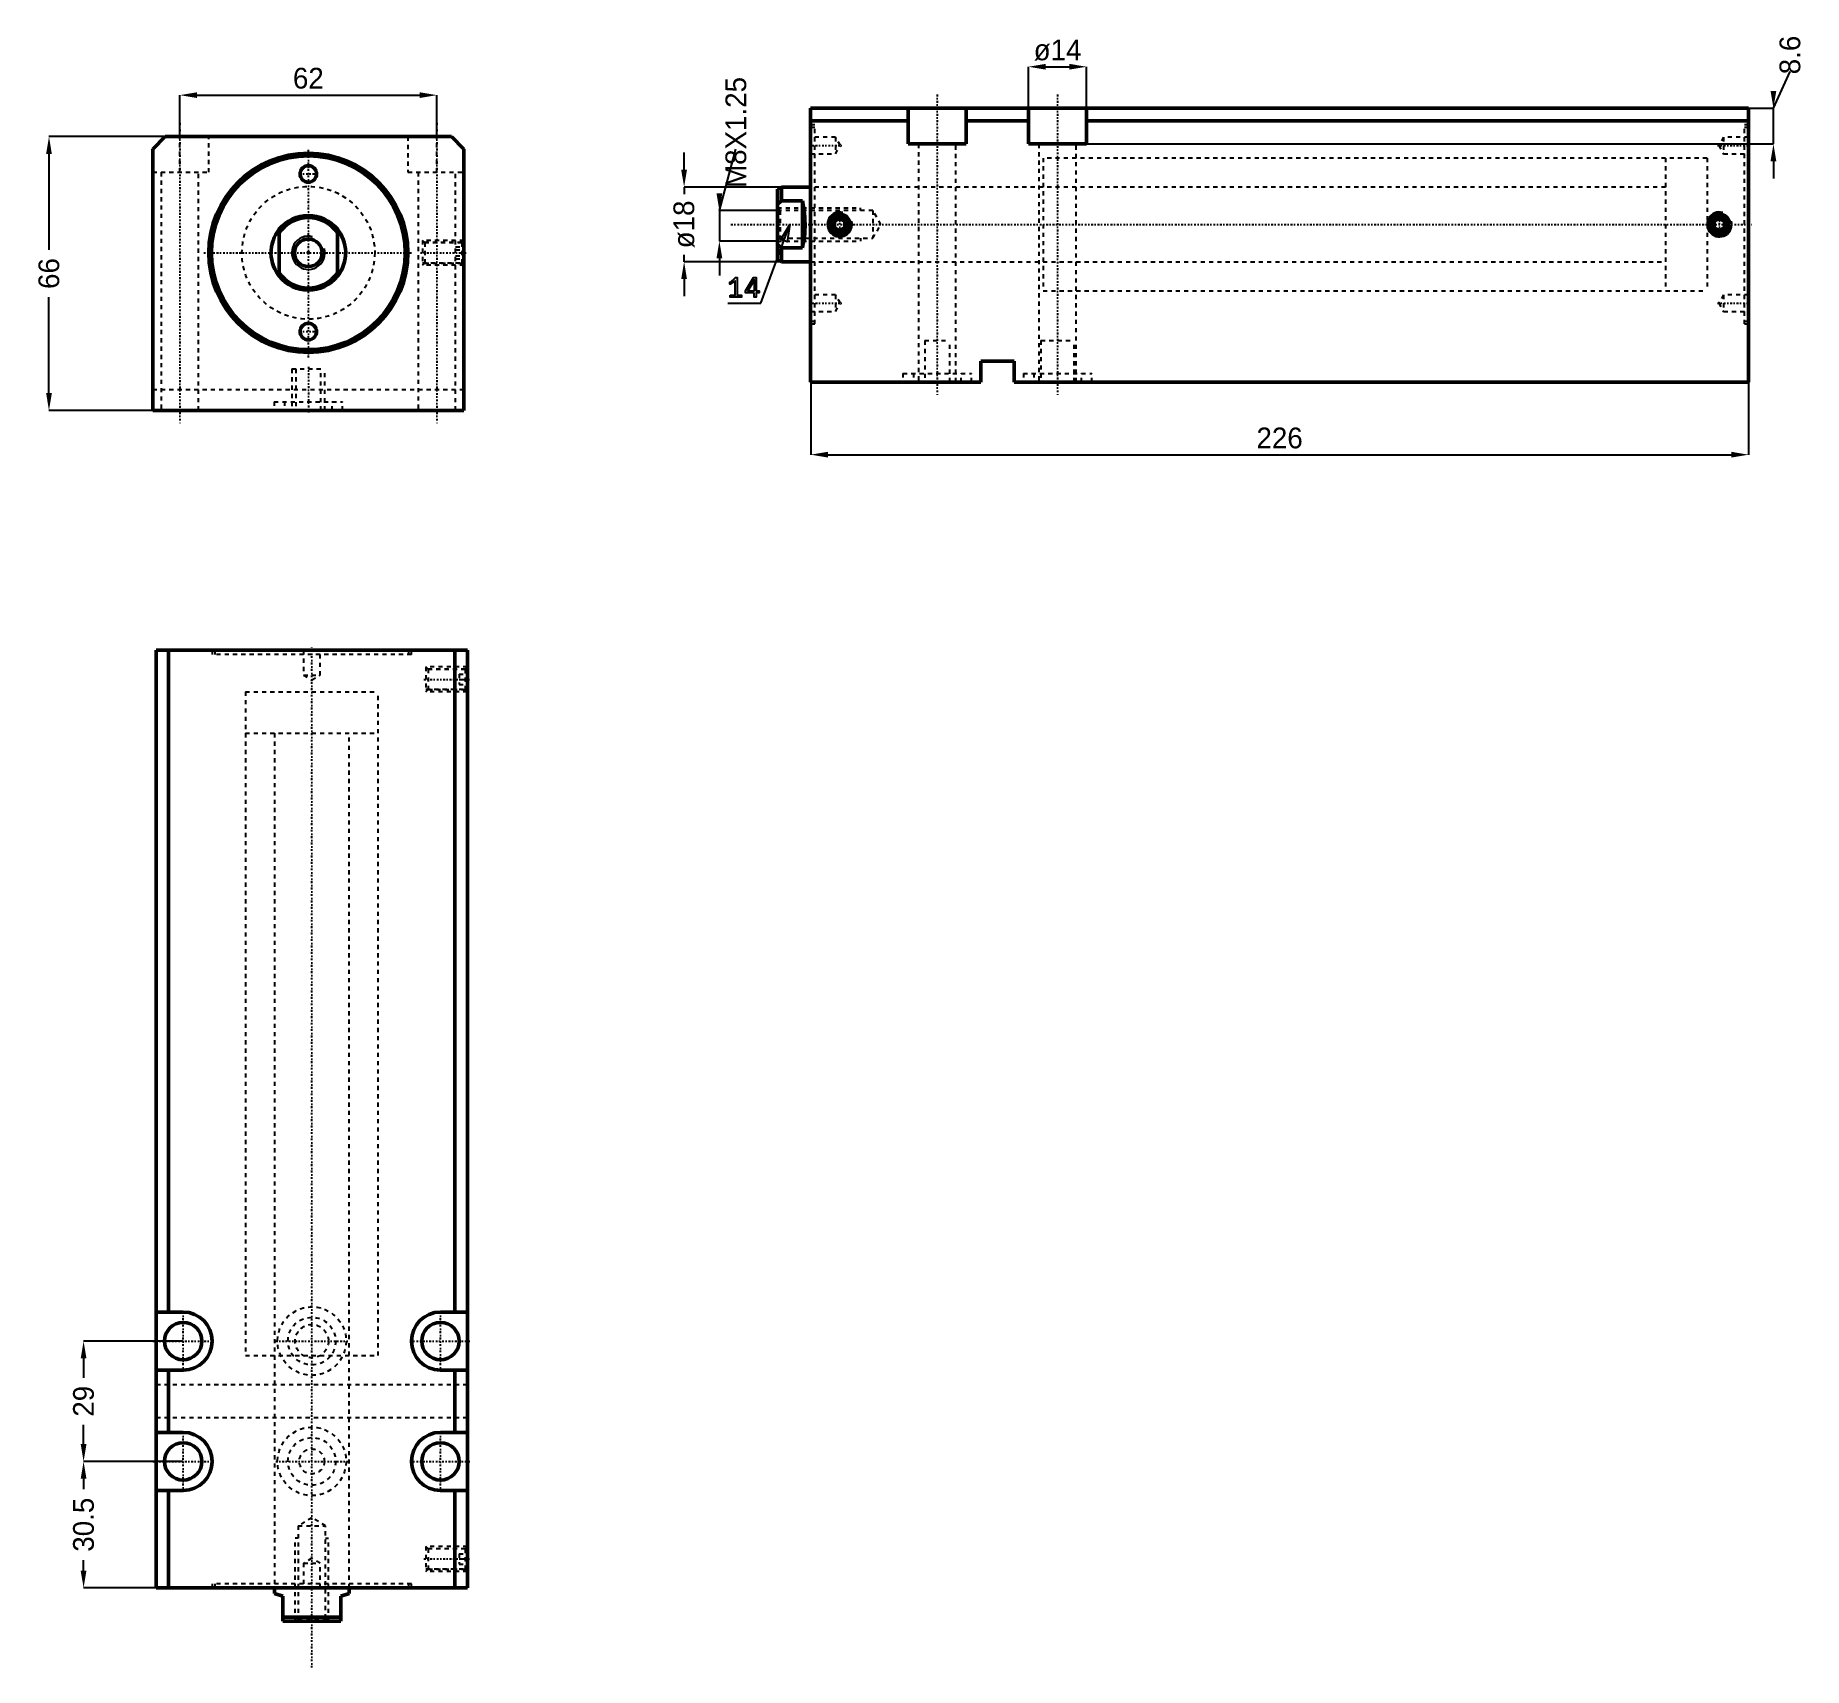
# Model space of a CAD drawing. Header units: millimetres. Extents: x -66 to 360, y -341 to 52.
import ezdxf

# ---------------------------------------------------------------- set-up
doc = ezdxf.new("R2010")
doc.units = ezdxf.units.MM
doc.linetypes.add('Center', pattern=[1.5, 0.45, -0.5, 0.05, -0.5])
doc.linetypes.add('Dashed', pattern=[2, 1, -1])
for name, color, linetype, lineweight in [('2d ConnectionPoints', 7, 'Continuous', 50), ('AM_0', 7, 'Continuous', 50), ('AM_5', 3, 'Continuous', 25), ('AM_7', 7, 'Center', 25), ('AM_9', 6, 'Dashed', 25)]:
    doc.layers.add(name, color=color, linetype=linetype, lineweight=lineweight)
doc.dimstyles.new('ISO-25', dxfattribs={"dimtxt": 2.5, "dimasz": 2.5, "dimexe": 1.25, "dimexo": 0.625, "dimtad": 1, "dimtxsty": 'Standard', "dimcen": 2.5, "dimadec": 0, "dimazin": 0, "dimtfac": 1, "dimtmove": 0, "dimatfit": 3, "dimfxl": 1, "dimarcsym": 0})

# ---------------------------------------------------------------- blocks, each defined once
blk = doc.blocks.new('1_JECX_MF_INLA_32_150_0_rod__0_in_JECX_MF_160_INLA_32_150_0__0')
at = {"layer": 'AM_0'}
for p, q in [((-7, -5.66), (-7, 5.66)), ((7, 5.66), (7, -5.66))]:
    blk.add_line(p, q, dxfattribs=at)
for points in [[(-7, 5.66), (-7.47, 5.03), (-7.88, 4.36), (-8.23, 3.65), (-8.51, 2.92), (-8.73, 2.17), (-8.89, 1.4), (-8.98, 0.62), (-9, -0.17), (-8.95, -0.95), (-8.83, -1.73), (-8.65, -2.49), (-8.4, -3.23), (-8.09, -3.95), (-7.71, -4.64), (-7.28, -5.3), (-7, -5.66)], [(7, -5.66), (7.47, -5.03), (7.88, -4.36), (8.23, -3.65), (8.51, -2.92), (8.73, -2.17), (8.89, -1.4), (8.98, -0.62), (9, 0.17), (8.95, 0.95), (8.83, 1.73), (8.65, 2.49), (8.4, 3.23), (8.09, 3.95), (7.71, 4.64), (7.28, 5.3), (7, 5.66)]]:
    blk.add_lwpolyline(points, dxfattribs=at)
blk.add_circle((0, 0), 3.32, dxfattribs=at)
for radius, start, end in [(9, 38.9424, 141.0576), (8.5, 34.5603, 145.4397), (8.5, 214.5603, 325.4397), (9, 218.9424, 321.0576)]:
    blk.add_arc((0, 0), radius, start, end, dxfattribs=at)
at = {"layer": 'AM_5'}
blk.add_arc((0, 0), 4, 75, 15, dxfattribs=at)
blk = doc.blocks.new('2_JECX_MF_EXLA_32_150_0_body__0_in_JECX_MF_160_INLA_32_150_0__0')
at = {"layer": 'AM_0'}
for p, q in [((-34.5, 28), (-37.5, 25)), ((34.5, 28), (-34.5, 28)), ((37.5, 25), (34.5, 28)), ((-37.5, 25), (-37.5, -38)), ((37.5, -38), (37.5, 25)), ((-37.5, -38), (37.5, -38))]:
    blk.add_line(p, q, dxfattribs=at)
for centre, radius in [((0, 0), 24), ((0, 0), 23.34), ((0, 19), 2), ((0, -19), 2)]:
    blk.add_circle(centre, radius, dxfattribs=at)
at = {"layer": 'AM_5', "linetype": 'Dashed'}
for p, q in [((37.5, 3), (27.5, 3)), ((37.5, -3), (27.5, -3))]:
    blk.add_line(p, q, dxfattribs=at)
at = {"layer": 'AM_7'}
for p, q in [((-31, 31.3), (-31, -41.3)), ((31, 31.3), (31, -41.3)), ((0, -25.2), (0, 25.2)), ((-2.1, 19), (2.1, 19)), ((-25.2, 0), (25.2, 0)), ((27, 0), (38, 0)), ((-2.1, -19), (2.1, -19)), ((0, -27.5), (0, -38.5))]:
    blk.add_line(p, q, dxfattribs=at)
at = {"layer": 'AM_9'}
for p, q in [((-31, 19.4), (-31, 28)), ((-24, 19.4), (-24, 28)), ((24, 28), (24, 19.4)), ((31, 19.4), (31, 28)), ((-37.5, 19.4), (-24, 19.4)), ((-35.5, 19.4), (-35.5, -38)), ((-26.5, -38), (-26.5, 19.4)), ((24, 19.4), (37.5, 19.4)), ((26.5, 19.4), (26.5, -38)), ((35.5, -38), (35.5, 19.4)), ((28.04, 2.46), (27.5, 3)), ((27.5, 3), (27.5, -3)), ((37, 2.4), (27.5, 2.4)), ((36.96, 2.46), (28.04, 2.46)), ((28.04, 2.46), (28.04, -2.46)), ((35.5, 1.44), (37.5, 1.44)), ((35.5, 0.72), (37.5, 0.72)), ((37.5, 3), (36.96, 2.46)), ((36.96, 2.46), (36.96, -2.46)), ((37.5, 1.9), (37, 2.4)), ((37, 2.4), (37, -2.4)), ((27.5, -2.4), (37, -2.4)), ((27.5, -3), (28.04, -2.46)), ((28.04, -2.46), (36.96, -2.46)), ((35.5, -0.72), (37.5, -0.72)), ((35.5, -1.44), (37.5, -1.44)), ((36.96, -2.46), (37.5, -3)), ((37, -2.4), (37.5, -1.9)), ((-4, -28), (4, -28)), ((-4, -28), (-4, -38)), ((-3, -28), (-3, -38)), ((3, -38), (3, -28)), ((4, -38), (4, -28)), ((37.5, -33), (-37.5, -33)), ((-8.25, -35.9), (8.25, -35.9)), ((-8.25, -35.9), (-8.25, -38)), ((-5.75, -35.9), (-5.75, -38)), ((5.75, -38), (5.75, -35.9)), ((8.25, -38), (8.25, -35.9))]:
    blk.add_line(p, q, dxfattribs=at)
blk.add_circle((0, 0), 16, dxfattribs=at)
blk = doc.blocks.new('*D3')
at = {"layer": 'AM_5', "color": 0, "lineweight": -2}
for p, q in [((-31, 28), (-31, 38)), ((-26.83, 38), (26.83, 38)), ((31, 28), (31, 38))]:
    blk.add_line(p, q, dxfattribs=at)
at = {"layer": 'AM_5', "color": 0}
for points in [[(-26.83, 38.69), (-26.83, 37.31), (-31, 38)], [(26.83, 37.31), (26.83, 38.69), (31, 38)]]:
    blk.add_solid(points, dxfattribs=at)
at = {"layer": 'Defpoints', "color": 0}
for p in [(31, 38), (-31, 28), (31, 28)]:
    blk.add_point(p, dxfattribs=at)
at = {"layer": 'AM_5', "color": 0, "insert": (0, 42.05), "char_height": 5, "attachment_point": 5}
blk.add_mtext('62', dxfattribs=at)
blk = doc.blocks.new('*D4')
at = {"layer": 'AM_5', "color": 0, "lineweight": -2}
for p, q in [((-34.5, 28), (-62.5, 28)), ((-62.5, 23.83), (-62.5, 0.72)), ((-62.5, -33.83), (-62.5, -10.72)), ((-37.5, -38), (-62.5, -38))]:
    blk.add_line(p, q, dxfattribs=at)
at = {"layer": 'AM_5', "color": 0}
for points in [[(-61.81, 23.83), (-63.19, 23.83), (-62.5, 28)], [(-63.19, -33.83), (-61.81, -33.83), (-62.5, -38)]]:
    blk.add_solid(points, dxfattribs=at)
at = {"layer": 'Defpoints', "color": 0}
for p in [(-34.5, 28), (-62.5, -38), (-37.5, -38)]:
    blk.add_point(p, dxfattribs=at)
at = {"layer": 'AM_5', "color": 0, "insert": (-62.5, -5), "char_height": 5, "attachment_point": 5, "rotation": 90}
blk.add_mtext('66', dxfattribs=at)
blk = doc.blocks.new('1_JECX_MF_INLA_32_150_0_rod__0_in_JECX_MF_160_INLA_32_150_0__2')
at = {"layer": 'AM_0'}
for p, q in [((-7, 9), (-8, 8.5)), ((0, 9), (-7, 9)), ((-7, 9), (-7, 5.66)), ((-8, 8.5), (-8, -8.5)), ((-7, 5.66), (-8, 4.82)), ((-2, 5.66), (-7, 5.66)), ((-2, 5.66), (-2, -5.66)), ((-8, -8.5), (-7, -9)), ((-7, -5.66), (-2, -5.66)), ((-7, -5.66), (-7, -9)), ((-7, -9), (0, -9))]:
    blk.add_line(p, q, dxfattribs=at)
for points in [[(-2, -5.66), (-1.85, -5.03), (-1.72, -4.36), (-1.6, -3.65), (-1.51, -2.92), (-1.44, -2.17), (-1.39, -1.4), (-1.36, -0.62), (-1.35, 0.17), (-1.37, 0.95), (-1.4, 1.73), (-1.46, 2.49), (-1.55, 3.23), (-1.65, 3.95), (-1.77, 4.64), (-1.91, 5.3), (-2, 5.66)], [(-8, -4.82), (-7.99, -4.83), (-7, -5.66)]]:
    blk.add_lwpolyline(points, dxfattribs=at)
at = {"layer": 'AM_5', "linetype": 'Dashed'}
for p, q in [((-8, 4), (12, 4)), ((12, 3.32), (12, 4)), ((-8, -4), (12, -4)), ((12, -3.32), (12, -4))]:
    blk.add_line(p, q, dxfattribs=at)
at = {"layer": 'AM_7'}
blk.add_line((-19.2, 0), (227.2, 0), dxfattribs=at)
at = {"layer": 'AM_9'}
for p, q in [((216, 16), (206, 16)), ((206, 16), (206, -16)), ((216, 16), (216, -16)), ((206, 9), (0, 9)), ((-7.32, 3.32), (-8, 4)), ((15, 3.32), (-7.32, 3.32)), ((-7.32, 3.32), (-7.32, -3.32)), ((16.92, 0), (15, 3.32)), ((15, 3.32), (15, -3.32)), ((15, -3.32), (16.92, 0)), ((-8, -4), (-7.32, -3.32)), ((-7.32, -3.32), (15, -3.32)), ((0, -9), (206, -9)), ((206, -16), (216, -16))]:
    blk.add_line(p, q, dxfattribs=at)
blk = doc.blocks.new('2_JECX_MF_EXLA_32_150_0_body__0_in_JECX_MF_160_INLA_32_150_0__2')
at = {"layer": 'AM_0'}
for p, q in [((0, -38), (0, 28)), ((226, 28), (0, 28)), ((23.5, 19.4), (23.5, 28)), ((37.5, 19.4), (37.5, 28)), ((52.5, 19.4), (52.5, 28)), ((66.5, 19.4), (66.5, 28)), ((226, -38), (226, 28)), ((23.5, 25), (0, 25)), ((52.5, 25), (37.5, 25)), ((226, 25), (66.5, 25)), ((23.5, 19.4), (37.5, 19.4)), ((52.5, 19.4), (66.5, 19.4)), ((7, 1.44), (5.75, 0.72)), ((5.75, 0.72), (5.75, -0.72)), ((8.25, 0.72), (7, 1.44)), ((8.25, -0.72), (8.25, 0.72)), ((219, 1.44), (217.75, 0.72)), ((217.75, 0.72), (217.75, -0.72)), ((220.25, 0.72), (219, 1.44)), ((220.25, -0.72), (220.25, 0.72)), ((5.75, -0.72), (7, -1.44)), ((7, -1.44), (8.25, -0.72)), ((217.75, -0.72), (219, -1.44)), ((219, -1.44), (220.25, -0.72)), ((49, -33), (41, -33)), ((41, -33), (41, -38)), ((49, -38), (49, -33)), ((41, -38), (0, -38)), ((226, -38), (49, -38))]:
    blk.add_line(p, q, dxfattribs=at)
for centre, radius in [((7, 0), 2.46), ((7, 0), 2.4), ((7, 0), 1.9), ((219, 0), 2.46), ((219, 0), 2.4), ((219, 0), 1.9)]:
    blk.add_circle(centre, radius, dxfattribs=at)
at = {"layer": 'AM_5'}
for centre in [(7, 0), (219, 0)]:
    blk.add_arc(centre, 3, 75, 15, dxfattribs=at)
at = {"layer": 'AM_7'}
for p, q in [((30.5, 31.3), (30.5, -41.3)), ((59.5, 31.3), (59.5, -41.3)), ((-0.36, 19), (7.51, 19)), ((218.49, 19), (226.36, 19)), ((7, -3.15), (7, 3.15)), ((219, -3.15), (219, 3.15)), ((-0.36, -19), (7.51, -19)), ((218.49, -19), (226.36, -19))]:
    blk.add_line(p, q, dxfattribs=at)
at = {"layer": 'AM_9'}
for p, q in [((1, 24), (0, 24)), ((1, 23.34), (0, 23.34)), ((1, -24), (1, 24)), ((225, -24), (225, 24)), ((226, 24), (225, 24)), ((226, 23.34), (225, 23.34)), ((6, 21), (0, 21)), ((7.15, 19), (6, 21)), ((6, 21), (6, 17)), ((6, 17), (7.15, 19)), ((26, 19.4), (26, -38)), ((35, -38), (35, 19.4)), ((55, 19.4), (55, -38)), ((64, -38), (64, 19.4)), ((220, 21), (218.85, 19)), ((218.85, 19), (220, 17)), ((226, 21), (220, 21)), ((220, 21), (220, 17)), ((0, 17), (6, 17)), ((216, 16), (56, 16)), ((56, 16), (56, -16)), ((216, 16), (216, -16)), ((220, 17), (226, 17)), ((56, 9), (0, 9)), ((0, -9), (56, -9)), ((6, -17), (0, -17)), ((7.15, -19), (6, -17)), ((6, -17), (6, -21)), ((56, -16), (216, -16)), ((220, -17), (218.85, -19)), ((226, -17), (220, -17)), ((220, -17), (220, -21)), ((0, -21), (6, -21)), ((6, -21), (7.15, -19)), ((218.85, -19), (220, -21)), ((220, -21), (226, -21)), ((0, -23.34), (1, -23.34)), ((0, -24), (1, -24)), ((225, -23.34), (226, -23.34)), ((225, -24), (226, -24)), ((27.5, -28), (33.5, -28)), ((27.5, -28), (27.5, -38)), ((33.5, -38), (33.5, -28)), ((55.5, -28), (63.5, -28)), ((55.5, -28), (55.5, -38)), ((63.5, -38), (63.5, -28)), ((22.25, -35.9), (38.75, -35.9)), ((22.25, -35.9), (22.25, -38)), ((24.75, -35.9), (24.75, -38)), ((36.25, -38), (36.25, -35.9)), ((38.75, -38), (38.75, -35.9)), ((51.25, -35.9), (67.75, -35.9)), ((51.25, -35.9), (51.25, -38)), ((53.75, -35.9), (53.75, -38)), ((65.25, -38), (65.25, -35.9)), ((67.75, -38), (67.75, -35.9))]:
    blk.add_line(p, q, dxfattribs=at)
blk = doc.blocks.new('*D13')
at = {"layer": 'AM_5', "color": 0, "lineweight": -2}
for p, q in [((173.55, 34.84), (173.55, 44.84)), ((177.71, 44.84), (183.38, 44.84)), ((187.55, 34.84), (187.55, 44.84))]:
    blk.add_line(p, q, dxfattribs=at)
at = {"layer": 'AM_5', "color": 0}
for points in [[(177.71, 45.54), (177.71, 44.15), (173.55, 44.84)], [(183.38, 44.15), (183.38, 45.54), (187.55, 44.84)]]:
    blk.add_solid(points, dxfattribs=at)
at = {"layer": 'Defpoints', "color": 0}
for p in [(187.55, 44.84), (173.55, 34.84), (187.55, 34.84)]:
    blk.add_point(p, dxfattribs=at)
at = {"layer": 'AM_5', "color": 0, "insert": (180.55, 48.84), "char_height": 5, "attachment_point": 5}
blk.add_mtext('ø14', dxfattribs=at)
blk = doc.blocks.new('*D14')
at = {"layer": 'AM_5', "color": 0, "lineweight": -2}
for p, q in [((353.05, 34.84), (357.05, 43.67)), ((187.55, 34.84), (353.05, 34.84)), ((353.05, 26.24), (353.05, 34.84)), ((187.55, 26.24), (353.05, 26.24)), ((353.05, 22.07), (353.05, 17.91))]:
    blk.add_line(p, q, dxfattribs=at)
at = {"layer": 'AM_5', "color": 0}
for points in [[(352.35, 39.01), (353.74, 39.01), (353.05, 34.84)], [(353.74, 22.07), (352.35, 22.07), (353.05, 26.24)]]:
    blk.add_solid(points, dxfattribs=at)
at = {"layer": 'Defpoints', "color": 0}
for p in [(187.55, 34.84), (353.05, 34.84), (187.55, 26.24)]:
    blk.add_point(p, dxfattribs=at)
at = {"layer": 'AM_5', "color": 0, "insert": (357.05, 47.67), "char_height": 5, "attachment_point": 5, "rotation": 90}
blk.add_mtext('8.6', dxfattribs=at)
blk = doc.blocks.new('*D15')
at = {"layer": 'AM_5', "color": 0, "lineweight": -2}
for p, q in [((121.05, -31.16), (121.05, -48.66)), ((347.05, -31.16), (347.05, -48.66)), ((125.21, -48.66), (342.88, -48.66))]:
    blk.add_line(p, q, dxfattribs=at)
at = {"layer": 'AM_5', "color": 0}
for points in [[(125.21, -47.96), (125.21, -49.35), (121.05, -48.66)], [(342.88, -49.35), (342.88, -47.96), (347.05, -48.66)]]:
    blk.add_solid(points, dxfattribs=at)
at = {"layer": 'Defpoints', "color": 0}
for p in [(121.05, -31.16), (347.05, -31.16), (347.05, -48.66)]:
    blk.add_point(p, dxfattribs=at)
at = {"layer": 'AM_5', "color": 0, "insert": (234.05, -44.66), "char_height": 5, "attachment_point": 5}
blk.add_mtext('226', dxfattribs=at)
blk = doc.blocks.new('*D16')
at = {"layer": 'AM_5', "color": 0, "lineweight": -2}
for p, q in [((90.55, 20.01), (90.55, 24.17)), ((114.05, 15.84), (90.55, 15.84)), ((90.55, 15.84), (90.55, 14.17)), ((90.55, -2.16), (90.55, -0.49)), ((114.05, -2.16), (90.55, -2.16)), ((90.55, -6.33), (90.55, -10.49))]:
    blk.add_line(p, q, dxfattribs=at)
at = {"layer": 'AM_5', "color": 0}
for points in [[(89.85, 20.01), (91.24, 20.01), (90.55, 15.84)], [(91.24, -6.33), (89.85, -6.33), (90.55, -2.16)]]:
    blk.add_solid(points, dxfattribs=at)
at = {"layer": 'Defpoints', "color": 0}
for p in [(90.55, 15.84), (114.05, 15.84), (114.05, -2.16)]:
    blk.add_point(p, dxfattribs=at)
at = {"layer": 'AM_5', "color": 0, "insert": (90.55, 6.84), "char_height": 5, "attachment_point": 5, "rotation": 90}
blk.add_mtext('ø18', dxfattribs=at)
blk = doc.blocks.new('*D17')
at = {"layer": 'AM_5', "color": 0, "lineweight": -2}
for p, q in [((99.05, 10.16), (103.05, 25)), ((113.72, 10.16), (99.05, 10.16)), ((99.05, 10.16), (99.05, 2.84)), ((113.05, 2.84), (99.05, 2.84)), ((99.05, -1.33), (99.05, -5.49))]:
    blk.add_line(p, q, dxfattribs=at)
at = {"layer": 'AM_5', "color": 0}
for points in [[(98.35, 14.33), (99.74, 14.33), (99.05, 10.16)], [(99.74, -1.33), (98.35, -1.33), (99.05, 2.84)]]:
    blk.add_solid(points, dxfattribs=at)
at = {"layer": 'Defpoints', "color": 0}
for p in [(113.72, 10.16), (99.05, 2.84), (113.05, 2.84)]:
    blk.add_point(p, dxfattribs=at)
at = {"layer": 'AM_5', "color": 0, "insert": (103.05, 29), "char_height": 5, "attachment_point": 5, "rotation": 90}
blk.add_mtext('M8X1.25', dxfattribs=at)
blk = doc.blocks.new('1_JECX_MF_INLA_32_150_0_rod__0_in_JECX_MF_160_INLA_32_150_0__4')
at = {"layer": 'AM_0'}
for p, q in [((-9, 0), (-9, -1.35)), ((9, -1.35), (9, 0)), ((-7, -2), (-9, -1.35)), ((-7, -8), (-7, -2)), ((9, -1.35), (7, -2)), ((7, -2), (7, -8)), ((-7, -7), (7, -7)), ((-7, -8), (7, -8))]:
    blk.add_line(p, q, dxfattribs=at)
at = {"layer": 'AM_5', "linetype": 'Dashed'}
for p, q in [((-4, -8), (-4, 12)), ((-3.32, 12), (-4, 12)), ((3.32, 12), (4, 12)), ((4, -8), (4, 12))]:
    blk.add_line(p, q, dxfattribs=at)
at = {"layer": 'AM_7'}
blk.add_line((0, -19.2), (0, 227.2), dxfattribs=at)
at = {"layer": 'AM_9'}
for p, q in [((-16, 216), (16, 216)), ((-16, 216), (-16, 206)), ((16, 206), (16, 216)), ((-16, 206), (16, 206)), ((-9, 206), (-9, 0)), ((9, 0), (9, 206)), ((0, 16.92), (-3.32, 15)), ((-3.32, 15), (3.32, 15)), ((-3.32, 15), (-3.32, -7.32)), ((3.32, 15), (0, 16.92)), ((3.32, -7.32), (3.32, 15)), ((-3.32, -7.32), (-4, -8)), ((-3.32, -7.32), (3.32, -7.32)), ((4, -8), (3.32, -7.32))]:
    blk.add_line(p, q, dxfattribs=at)
blk = doc.blocks.new('2_JECX_MF_EXLA_32_150_0_body__0_in_JECX_MF_160_INLA_32_150_0__4')
at = {"layer": 'AM_0'}
for p, q in [((37.5, 226), (-37.5, 226)), ((-37.5, 226), (-37.5, 0)), ((-34.5, 226), (-34.5, 66.5)), ((34.5, 226), (34.5, 66.5)), ((37.5, 226), (37.5, 0)), ((-31, 66.5), (-37.5, 66.5)), ((37.5, 66.5), (31, 66.5)), ((-37.5, 52.5), (-31, 52.5)), ((-34.5, 52.5), (-34.5, 37.5)), ((31, 52.5), (37.5, 52.5)), ((34.5, 52.5), (34.5, 37.5)), ((-31, 37.5), (-37.5, 37.5)), ((37.5, 37.5), (31, 37.5)), ((-37.5, 23.5), (-31, 23.5)), ((-34.5, 23.5), (-34.5, 0)), ((31, 23.5), (37.5, 23.5)), ((34.5, 23.5), (34.5, 0)), ((37.5, 0), (-37.5, 0))]:
    blk.add_line(p, q, dxfattribs=at)
for centre in [(-31, 59.5), (31, 59.5), (-31, 30.5), (31, 30.5)]:
    blk.add_circle(centre, 4.5, dxfattribs=at)
for centre, start, end in [((-31, 59.5), 270, 90), ((31, 59.5), 90, 270), ((-31, 30.5), 270, 90), ((31, 30.5), 90, 270)]:
    blk.add_arc(centre, 7, start, end, dxfattribs=at)
at = {"layer": 'AM_5', "linetype": 'Dashed'}
for p, q in [((37.5, 222), (27.5, 222)), ((37.5, 216), (27.5, 216)), ((37.5, 10), (27.5, 10)), ((37.5, 4), (27.5, 4))]:
    blk.add_line(p, q, dxfattribs=at)
at = {"layer": 'AM_7'}
for p, q in [((27, 219), (38, 219)), ((-31, 52.15), (-31, 66.85)), ((31, 52.15), (31, 66.85)), ((-38.35, 59.5), (-23.65, 59.5)), ((-8.6625, 59.5), (8.6625, 59.5)), ((23.65, 59.5), (38.35, 59.5)), ((-31, 23.15), (-31, 37.85)), ((31, 23.15), (31, 37.85)), ((-38.35, 30.5), (-23.65, 30.5)), ((-8.6625, 30.5), (8.6625, 30.5)), ((23.65, 30.5), (38.35, 30.5)), ((27, 7), (38, 7))]:
    blk.add_line(p, q, dxfattribs=at)
at = {"layer": 'AM_9'}
for p, q in [((-24, 226), (-24, 225)), ((-23.34, 226), (-23.34, 225)), ((-2, 226), (-2, 220)), ((2, 220), (2, 226)), ((23.34, 225), (23.34, 226)), ((24, 225), (24, 226)), ((24, 225), (-24, 225)), ((27.5, 222), (27.5, 216)), ((28.0415, 221.4585), (27.5, 222)), ((37.5, 222), (36.9585, 221.4585)), ((-2, 220), (0, 218.8453)), ((-2, 220), (2, 220)), ((0, 218.8453), (2, 220)), ((37, 221.4), (27.5, 221.4)), ((36.9585, 221.4585), (28.0415, 221.4585)), ((28.0415, 221.4585), (28.0415, 216.5415)), ((35.5, 220.25), (37.5, 220.25)), ((35.5, 220.25), (35.5, 217.75)), ((35.5, 219), (37.5, 219)), ((35.5, 217.75), (37.5, 217.75)), ((36.9585, 221.4585), (36.9585, 216.5415)), ((37.5, 220.9), (37, 221.4)), ((37, 221.4), (37, 216.6)), ((-16, 216), (16, 216)), ((-16, 216), (-16, 56)), ((16, 56), (16, 216)), ((27.5, 216.6), (37, 216.6)), ((27.5, 216), (28.0415, 216.5415)), ((28.0415, 216.5415), (36.9585, 216.5415)), ((36.9585, 216.5415), (37.5, 216)), ((37, 216.6), (37.5, 217.1)), ((-16, 56), (16, 56)), ((-9, 56), (-9, 0)), ((9, 0), (9, 56)), ((37.5, 49), (-37.5, 49)), ((37.5, 41), (-37.5, 41)), ((27.5, 10), (27.5, 4)), ((28.0415, 9.4585), (27.5, 10)), ((37, 9.4), (27.5, 9.4)), ((36.9585, 9.4585), (28.0415, 9.4585)), ((28.0415, 9.4585), (28.0415, 4.5415)), ((37.5, 10), (36.9585, 9.4585)), ((36.9585, 9.4585), (36.9585, 4.5415)), ((37.5, 8.9), (37, 9.4)), ((37, 9.4), (37, 4.6)), ((0, 7.1547), (-2, 6)), ((-2, 6), (2, 6)), ((-2, 6), (-2, 0)), ((2, 6), (0, 7.1547)), ((2, 0), (2, 6)), ((27.5, 4.6), (37, 4.6)), ((27.5, 4), (28.0415, 4.5415)), ((28.0415, 4.5415), (36.9585, 4.5415)), ((35.5, 8.25), (37.5, 8.25)), ((35.5, 8.25), (35.5, 5.75)), ((35.5, 7), (37.5, 7)), ((35.5, 5.75), (37.5, 5.75)), ((36.9585, 4.5415), (37.5, 4)), ((37, 4.6), (37.5, 5.1)), ((24, 1), (-24, 1)), ((-24, 1), (-24, 0)), ((-23.34, 1), (-23.34, 0)), ((23.34, 0), (23.34, 1)), ((24, 0), (24, 1))]:
    blk.add_line(p, q, dxfattribs=at)
for centre, radius in [((0, 59.5), 8.25), ((0, 59.5), 5.75), ((0, 59.5), 4), ((0, 30.5), 8.25), ((0, 30.5), 5.75), ((0, 30.5), 3)]:
    blk.add_circle(centre, radius, dxfattribs=at)
blk = doc.blocks.new('*D23')
at = {"layer": 'AM_5', "color": 0, "lineweight": -2}
for p, q in [((-30.16, -262.31), (-54.16, -262.31)), ((-54.16, -266.48), (-54.16, -271.14)), ((-54.16, -287.14), (-54.16, -282.48)), ((-30.16, -291.31), (-54.16, -291.31))]:
    blk.add_line(p, q, dxfattribs=at)
at = {"layer": 'AM_5', "color": 0}
for points in [[(-53.47, -266.48), (-54.86, -266.48), (-54.16, -262.31)], [(-54.86, -287.14), (-53.47, -287.14), (-54.16, -291.31)]]:
    blk.add_solid(points, dxfattribs=at)
at = {"layer": 'Defpoints', "color": 0}
for p in [(-54.16, -262.31), (-30.16, -262.31), (-30.16, -291.31)]:
    blk.add_point(p, dxfattribs=at)
at = {"layer": 'AM_5', "color": 0, "insert": (-54.16, -276.81), "char_height": 5, "attachment_point": 5, "rotation": 90}
blk.add_mtext('29', dxfattribs=at)
blk = doc.blocks.new('*D24')
at = {"layer": 'AM_5', "color": 0, "lineweight": -2}
for p, q in [((-30.16, -291.31), (-54.16, -291.31)), ((-54.16, -295.48), (-54.16, -297.98)), ((-54.16, -317.64), (-54.16, -315.14)), ((-36.66, -321.81), (-54.16, -321.81))]:
    blk.add_line(p, q, dxfattribs=at)
at = {"layer": 'AM_5', "color": 0}
for points in [[(-53.47, -295.48), (-54.86, -295.48), (-54.16, -291.31)], [(-54.86, -317.64), (-53.47, -317.64), (-54.16, -321.81)]]:
    blk.add_solid(points, dxfattribs=at)
at = {"layer": 'Defpoints', "color": 0}
for p in [(-30.16, -291.31), (-54.16, -321.81), (-36.66, -321.81)]:
    blk.add_point(p, dxfattribs=at)
at = {"layer": 'AM_5', "color": 0, "insert": (-54.16, -306.56), "char_height": 5, "attachment_point": 5, "rotation": 90}
blk.add_mtext('30.5', dxfattribs=at)

msp = doc.modelspace()

# ---------------------------------------------------------------- linework, layer by layer
at = {"layer": '2d ConnectionPoints'}
for p in [(121.046, 6.841), (0, 0), (0.839, -321.81)]:
    msp.add_point(p, dxfattribs=at)
at = {"layer": 'AM_5'}
for p, q in [((109.046, -12.159), (116.046, 6.841)), ((101.046, -12.159), (109.046, -12.159))]:
    msp.add_line(p, q, dxfattribs=at)
for points in [[(116.046, 6.841), (115.387, 2.643), (113.823, 3.219), (116.046, 6.841)], [(101.654, -10.243), (102.85, -10.243), (102.85, -6.726), (102.85, -6.726), (102.785, -6.791), (102.677, -6.892), (102.677, -6.892), (102.553, -6.998), (102.463, -7.071), (102.463, -7.071), (102.369, -7.143), (102.227, -7.246), (102.227, -7.246), (102.084, -7.342), (101.988, -7.402), (101.988, -7.402), (101.895, -7.457), (101.765, -7.523), (101.765, -7.523), (101.647, -7.57), (101.576, -7.591), (101.576, -7.097), (101.576, -7.097), (101.664, -7.055), (101.804, -6.975), (101.804, -6.975), (101.952, -6.874), (102.055, -6.796), (102.055, -6.796), (102.158, -6.713), (102.309, -6.583), (102.309, -6.583), (102.454, -6.448), (102.547, -6.356), (102.547, -6.356), (102.636, -6.265), (102.755, -6.137), (102.755, -6.137), (102.856, -6.019), (102.915, -5.946), (103.331, -5.946), (103.331, -10.243), (104.416, -10.243), (104.416, -10.659), (101.654, -10.659), (101.654, -10.243)], [(107.47, -9.619), (105.364, -9.619), (105.364, -9.196), (107.282, -5.946), (107.925, -5.946), (107.925, -9.18), (108.627, -9.18), (108.627, -9.619), (107.925, -9.619), (107.925, -10.659), (107.47, -10.659), (107.47, -9.619)], [(107.477, -9.18), (107.477, -6.492), (105.923, -9.18), (107.477, -9.18)]]:
    msp.add_lwpolyline(points, dxfattribs=at)

# ---------------------------------------------------------------- block references
for name, p in [('2_JECX_MF_EXLA_32_150_0_body__0_in_JECX_MF_160_INLA_32_150_0__2', (121.046, 6.841)), ('2_JECX_MF_EXLA_32_150_0_body__0_in_JECX_MF_160_INLA_32_150_0__0', (0, 0)), ('1_JECX_MF_INLA_32_150_0_rod__0_in_JECX_MF_160_INLA_32_150_0__2', (121.046, 6.841)), ('1_JECX_MF_INLA_32_150_0_rod__0_in_JECX_MF_160_INLA_32_150_0__0', (0, 0)), ('2_JECX_MF_EXLA_32_150_0_body__0_in_JECX_MF_160_INLA_32_150_0__4', (0.839, -321.81)), ('1_JECX_MF_INLA_32_150_0_rod__0_in_JECX_MF_160_INLA_32_150_0__4', (0.839, -321.81))]:
    msp.add_blockref(name, p)

# ---------------------------------------------------------------- dimensions: what is measured, and where the dimension line sits
for base, p1, p2, text, picture, middle in [((187.546, 44.841), (173.546, 34.841), (187.546, 34.841), 'ø14', '*D13', (180.546, 44.841)), ((31, 38), (-31, 28), (31, 28), '62', '*D3', (0, 38)), ((347.046, -48.659), (121.046, -31.159), (347.046, -31.159), '226', '*D15', (234.046, -48.659))]:
    dim = msp.add_linear_dim(base=base, p1=p1, p2=p2, text=text, dimstyle='ISO-25', override={"dimtxt": 5, "dimasz": 4.166667, "dimexe": 0, "dimexo": 0, "dimgap": 1.5}, dxfattribs=at)
    dim.commit()
    dim.dimension.update_dxf_attribs({"geometry": picture, "text_midpoint": middle, "dimtype": 160})
for base, p1, p2, text, picture, middle in [((353.046, 34.841), (187.546, 26.241), (187.546, 34.841), '8.6', '*D14', (357.046, 47.674)), ((99.046, 2.841), (113.722, 10.165), (113.046, 2.841), 'M8X1.25', '*D17', (103.046, 28.998)), ((-62.5, -38), (-34.5, 28), (-37.5, -38), '66', '*D4', (-62.5, -5)), ((90.546, 15.841), (114.046, -2.159), (114.046, 15.841), 'ø18', '*D16', (90.546, 6.841)), ((-54.161, -262.31), (-30.161, -291.31), (-30.161, -262.31), '29', '*D23', (-54.161, -276.81)), ((-54.161, -321.81), (-30.161, -291.31), (-36.661, -321.81), '30.5', '*D24', (-54.161, -306.56))]:
    dim = msp.add_linear_dim(base=base, p1=p1, p2=p2, angle=90, text=text, dimstyle='ISO-25', override={"dimtxt": 5, "dimasz": 4.166667, "dimexe": 0, "dimexo": 0, "dimgap": 1.5}, dxfattribs=at)
    dim.commit()
    dim.dimension.update_dxf_attribs({"geometry": picture, "text_midpoint": middle, "dimtype": 160, "text_rotation": 90})

doc.saveas('drawing.dxf')
